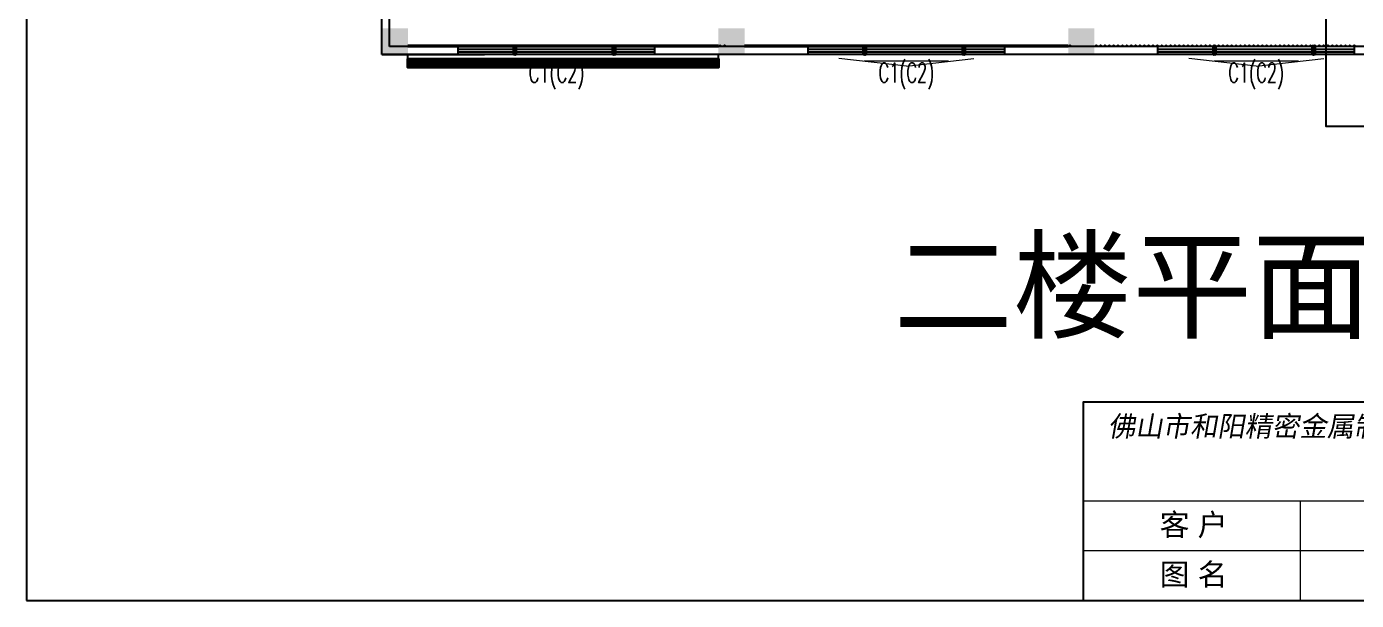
# Model space of a CAD drawing. Header units: millimetres. Extents: x -93009755325 to 1190721, y -74648 to 62868853516.
# Drawn here: x 213480 to 243893, y -74648 to -61526 of the extents above; entities that cross this region are included whole.
import ezdxf
from ezdxf.enums import TextEntityAlignment as Align

# ---------------------------------------------------------------- set-up
doc = ezdxf.new("R2010")
doc.units = ezdxf.units.MM
for name, color, linetype in [('COLUMN', 7, 'Continuous'), ('WALL', 6, 'Continuous'), ('WINDOW', 2, 'Continuous'), ('WINDOW_TEXT', 7, 'Continuous')]:
    doc.layers.add(name, color=color, linetype=linetype)
doc.layers.add('title', color=7, linetype='Continuous', lineweight=13)
doc.layers.add('TuK', color=7, linetype='Continuous', lineweight=25)
doc.styles.add('_SIMPLEX', font='SIMPLEX.shx', dxfattribs={"width": 0.6})
doc.styles.add('HeiT', font='simhei.ttf', dxfattribs={"oblique": 10})
doc.styles.add('SIMPLEX', font='SIMPLEX.SHX')

# ---------------------------------------------------------------- blocks, each defined once
blk = doc.blocks.new('_FZH')
blk.add_solid([(-0.5, -0.5), (0.5, -0.5), (-0.5, 0.5), (0.5, 0.5)])
blk = doc.blocks.new('_WBLK')
for p, q in [((-0.5, 0.5), (0.5, 0.5)), ((0.5, 0.1667), (-0.5, 0.1667)), ((0.5, -0.1667), (-0.5, -0.1667)), ((-0.5, -0.5), (0.5, -0.5))]:
    blk.add_line(p, q)
at = {"layer": 'WINDOW_TEXT', "style": 'SIMPLEX', "flags": 9}
blk.add_attdef('A', text='', height=1, dxfattribs=at).set_placement((0, 1.5), align=Align.MIDDLE)
blk = doc.blocks.new('garehrerwggweasddsgsdg')
at = {"color": 0, "lineweight": 35}
for p, q in [((1106265, -132555), (1106065, -132355)), ((1106215, -132355), (1106065, -132505)), ((1106265, -132355), (1106065, -132555)), ((1106215, -132555), (1106065, -132405)), ((1106165, -132555), (1106065, -132455)), ((1106115, -132555), (1106065, -132505)), ((1106315, -132555), (1106115, -132355)), ((1106315, -132355), (1106115, -132555)), ((1106365, -132555), (1106165, -132355)), ((1106365, -132355), (1106165, -132555)), ((1106415, -132555), (1106215, -132355)), ((1106415, -132355), (1106215, -132555)), ((1106465, -132555), (1106265, -132355)), ((1106465, -132355), (1106265, -132555)), ((1106515, -132555), (1106315, -132355)), ((1106515, -132355), (1106315, -132555)), ((1106565, -132555), (1106365, -132355)), ((1106565, -132355), (1106365, -132555)), ((1106615, -132555), (1106415, -132355)), ((1106615, -132355), (1106415, -132555)), ((1106665, -132555), (1106465, -132355)), ((1106665, -132355), (1106465, -132555)), ((1106715, -132555), (1106515, -132355)), ((1106715, -132355), (1106515, -132555)), ((1106765, -132555), (1106565, -132355)), ((1106765, -132355), (1106565, -132555)), ((1106815, -132555), (1106615, -132355)), ((1106815, -132355), (1106615, -132555)), ((1106865, -132555), (1106665, -132355)), ((1106865, -132355), (1106665, -132555)), ((1106915, -132555), (1106715, -132355)), ((1106915, -132355), (1106715, -132555)), ((1106965, -132555), (1106765, -132355)), ((1106965, -132355), (1106765, -132555)), ((1107015, -132555), (1106815, -132355)), ((1107015, -132355), (1106815, -132555)), ((1107065, -132555), (1106865, -132355)), ((1107065, -132355), (1106865, -132555)), ((1107115, -132555), (1106915, -132355)), ((1107115, -132355), (1106915, -132555)), ((1107165, -132555), (1106965, -132355)), ((1107165, -132355), (1106965, -132555)), ((1107215, -132555), (1107015, -132355)), ((1107215, -132355), (1107015, -132555)), ((1107265, -132555), (1107065, -132355)), ((1107265, -132355), (1107065, -132555)), ((1107315, -132555), (1107115, -132355)), ((1107315, -132355), (1107115, -132555)), ((1107365, -132555), (1107165, -132355)), ((1107365, -132355), (1107165, -132555)), ((1107415, -132555), (1107215, -132355)), ((1107415, -132355), (1107215, -132555)), ((1107465, -132555), (1107265, -132355)), ((1107465, -132355), (1107265, -132555)), ((1107515, -132555), (1107315, -132355)), ((1107515, -132355), (1107315, -132555)), ((1107565, -132555), (1107365, -132355)), ((1107565, -132355), (1107365, -132555)), ((1107615, -132555), (1107415, -132355)), ((1107615, -132355), (1107415, -132555)), ((1107665, -132555), (1107465, -132355)), ((1107665, -132355), (1107465, -132555)), ((1107715, -132555), (1107515, -132355)), ((1107715, -132355), (1107515, -132555)), ((1107765, -132555), (1107565, -132355)), ((1107765, -132355), (1107565, -132555)), ((1107815, -132555), (1107615, -132355)), ((1107815, -132355), (1107615, -132555)), ((1107865, -132555), (1107665, -132355)), ((1107865, -132355), (1107665, -132555)), ((1107915, -132555), (1107715, -132355)), ((1107915, -132355), (1107715, -132555)), ((1107965, -132555), (1107765, -132355)), ((1107965, -132355), (1107765, -132555)), ((1108015, -132555), (1107815, -132355)), ((1108015, -132355), (1107815, -132555)), ((1108065, -132555), (1107865, -132355)), ((1108065, -132355), (1107865, -132555)), ((1108115, -132555), (1107915, -132355)), ((1108115, -132355), (1107915, -132555)), ((1108165, -132555), (1107965, -132355)), ((1108165, -132355), (1107965, -132555)), ((1108215, -132555), (1108015, -132355)), ((1108215, -132355), (1108015, -132555)), ((1108265, -132555), (1108065, -132355)), ((1108265, -132355), (1108065, -132555)), ((1108315, -132555), (1108115, -132355)), ((1108315, -132355), (1108115, -132555)), ((1108365, -132555), (1108165, -132355)), ((1108365, -132355), (1108165, -132555)), ((1108415, -132555), (1108215, -132355)), ((1108415, -132355), (1108215, -132555)), ((1108465, -132555), (1108265, -132355)), ((1108465, -132355), (1108265, -132555)), ((1108515, -132555), (1108315, -132355)), ((1108515, -132355), (1108315, -132555)), ((1108565, -132555), (1108365, -132355)), ((1108565, -132355), (1108365, -132555)), ((1108615, -132555), (1108415, -132355)), ((1108615, -132355), (1108415, -132555)), ((1108665, -132555), (1108465, -132355)), ((1108665, -132355), (1108465, -132555)), ((1108715, -132555), (1108515, -132355)), ((1108715, -132355), (1108515, -132555)), ((1108765, -132555), (1108565, -132355)), ((1108765, -132355), (1108565, -132555)), ((1108815, -132555), (1108615, -132355)), ((1108815, -132355), (1108615, -132555)), ((1108865, -132555), (1108665, -132355)), ((1108865, -132355), (1108665, -132555)), ((1108915, -132555), (1108715, -132355)), ((1108915, -132355), (1108715, -132555)), ((1108965, -132555), (1108765, -132355)), ((1108965, -132355), (1108765, -132555)), ((1109015, -132555), (1108815, -132355)), ((1109015, -132355), (1108815, -132555)), ((1109065, -132555), (1108865, -132355)), ((1109065, -132355), (1108865, -132555)), ((1109115, -132555), (1108915, -132355)), ((1109115, -132355), (1108915, -132555)), ((1109165, -132555), (1108965, -132355)), ((1109165, -132355), (1108965, -132555)), ((1109215, -132555), (1109015, -132355)), ((1109215, -132355), (1109015, -132555)), ((1109265, -132555), (1109065, -132355)), ((1109265, -132355), (1109065, -132555)), ((1109315, -132555), (1109115, -132355)), ((1109315, -132355), (1109115, -132555)), ((1109365, -132555), (1109165, -132355)), ((1109365, -132355), (1109165, -132555)), ((1109415, -132555), (1109215, -132355)), ((1109415, -132355), (1109215, -132555)), ((1109465, -132555), (1109265, -132355)), ((1109465, -132355), (1109265, -132555)), ((1109515, -132555), (1109315, -132355)), ((1109565, -132555), (1109365, -132355)), ((1109615, -132555), (1109415, -132355)), ((1109665, -132555), (1109465, -132355)), ((1109715, -132555), (1109515, -132355)), ((1109765, -132555), (1109565, -132355)), ((1109815, -132555), (1109615, -132355)), ((1109815, -132355), (1109615, -132555)), ((1109865, -132555), (1109665, -132355)), ((1109865, -132355), (1109665, -132555)), ((1109915, -132355), (1109715, -132555)), ((1109965, -132355), (1109765, -132555)), ((1110015, -132355), (1109815, -132555)), ((1110065, -132355), (1109865, -132555)), ((1110115, -132355), (1109915, -132555)), ((1110165, -132555), (1109965, -132355)), ((1110165, -132355), (1109965, -132555)), ((1110215, -132555), (1110015, -132355)), ((1110215, -132355), (1110015, -132555)), ((1110265, -132555), (1110065, -132355)), ((1110265, -132355), (1110065, -132555)), ((1110315, -132555), (1110115, -132355)), ((1110315, -132355), (1110115, -132555)), ((1110365, -132555), (1110165, -132355)), ((1110365, -132355), (1110165, -132555)), ((1110415, -132555), (1110215, -132355)), ((1110415, -132355), (1110215, -132555)), ((1110465, -132555), (1110265, -132355)), ((1110465, -132355), (1110265, -132555)), ((1110515, -132555), (1110315, -132355)), ((1110515, -132355), (1110315, -132555)), ((1110565, -132555), (1110365, -132355)), ((1110565, -132355), (1110365, -132555)), ((1110615, -132555), (1110415, -132355)), ((1110615, -132355), (1110415, -132555)), ((1110665, -132555), (1110465, -132355)), ((1110665, -132355), (1110465, -132555)), ((1110715, -132555), (1110515, -132355)), ((1110715, -132355), (1110515, -132555)), ((1110765, -132555), (1110565, -132355)), ((1110765, -132355), (1110565, -132555)), ((1110815, -132555), (1110615, -132355)), ((1110815, -132355), (1110615, -132555)), ((1110865, -132555), (1110665, -132355)), ((1110865, -132355), (1110665, -132555)), ((1110915, -132555), (1110715, -132355)), ((1110915, -132355), (1110715, -132555)), ((1110965, -132555), (1110765, -132355)), ((1110965, -132355), (1110765, -132555)), ((1111015, -132555), (1110815, -132355)), ((1111015, -132355), (1110815, -132555)), ((1111065, -132555), (1110865, -132355)), ((1111065, -132355), (1110865, -132555)), ((1111115, -132555), (1110915, -132355)), ((1111115, -132355), (1110915, -132555)), ((1111165, -132555), (1110965, -132355)), ((1111165, -132355), (1110965, -132555)), ((1111215, -132555), (1111015, -132355)), ((1111215, -132355), (1111015, -132555)), ((1111265, -132555), (1111065, -132355)), ((1111265, -132355), (1111065, -132555)), ((1111315, -132555), (1111115, -132355)), ((1111315, -132355), (1111115, -132555)), ((1111365, -132555), (1111165, -132355)), ((1111365, -132355), (1111165, -132555)), ((1111415, -132555), (1111215, -132355)), ((1111415, -132355), (1111215, -132555)), ((1111465, -132555), (1111265, -132355)), ((1111465, -132355), (1111265, -132555)), ((1111515, -132555), (1111315, -132355)), ((1111515, -132355), (1111315, -132555)), ((1111565, -132555), (1111365, -132355)), ((1111565, -132355), (1111365, -132555)), ((1111615, -132555), (1111415, -132355)), ((1111615, -132355), (1111415, -132555)), ((1111665, -132555), (1111465, -132355)), ((1111665, -132355), (1111465, -132555)), ((1111715, -132555), (1111515, -132355)), ((1111715, -132355), (1111515, -132555)), ((1111765, -132555), (1111565, -132355)), ((1111765, -132355), (1111565, -132555)), ((1111815, -132555), (1111615, -132355)), ((1111815, -132355), (1111615, -132555)), ((1111865, -132555), (1111665, -132355)), ((1111865, -132355), (1111665, -132555)), ((1111915, -132555), (1111715, -132355)), ((1111915, -132355), (1111715, -132555)), ((1111965, -132555), (1111765, -132355)), ((1111965, -132355), (1111765, -132555)), ((1112015, -132555), (1111815, -132355)), ((1112015, -132355), (1111815, -132555)), ((1112065, -132555), (1111865, -132355)), ((1112065, -132355), (1111865, -132555)), ((1112115, -132555), (1111915, -132355)), ((1112115, -132355), (1111915, -132555)), ((1112165, -132555), (1111965, -132355)), ((1112165, -132355), (1111965, -132555)), ((1112215, -132555), (1112015, -132355)), ((1112215, -132355), (1112015, -132555)), ((1112265, -132555), (1112065, -132355)), ((1112265, -132355), (1112065, -132555)), ((1112315, -132555), (1112115, -132355)), ((1112315, -132355), (1112115, -132555)), ((1112365, -132555), (1112165, -132355)), ((1112365, -132355), (1112165, -132555)), ((1112415, -132555), (1112215, -132355)), ((1112415, -132355), (1112215, -132555)), ((1112465, -132555), (1112265, -132355)), ((1112465, -132355), (1112265, -132555)), ((1112515, -132555), (1112315, -132355)), ((1112515, -132355), (1112315, -132555)), ((1112565, -132555), (1112365, -132355)), ((1112565, -132355), (1112365, -132555)), ((1112615, -132555), (1112415, -132355)), ((1112615, -132355), (1112415, -132555)), ((1112665, -132555), (1112465, -132355)), ((1112665, -132355), (1112465, -132555)), ((1112715, -132555), (1112515, -132355)), ((1112715, -132355), (1112515, -132555)), ((1112765, -132555), (1112565, -132355)), ((1112765, -132355), (1112565, -132555)), ((1112815, -132555), (1112615, -132355)), ((1112815, -132355), (1112615, -132555)), ((1112865, -132555), (1112665, -132355)), ((1112865, -132355), (1112665, -132555)), ((1112915, -132555), (1112715, -132355)), ((1112915, -132355), (1112715, -132555)), ((1112965, -132555), (1112765, -132355)), ((1112965, -132355), (1112765, -132555)), ((1113015, -132555), (1112815, -132355)), ((1113015, -132355), (1112815, -132555)), ((1113065, -132555), (1112865, -132355)), ((1113065, -132355), (1112865, -132555)), ((1113115, -132555), (1112915, -132355)), ((1113115, -132355), (1112915, -132555)), ((1113165, -132555), (1112965, -132355)), ((1113165, -132355), (1112965, -132555)), ((1113165, -132505), (1113015, -132355)), ((1113165, -132405), (1113015, -132555)), ((1113165, -132455), (1113065, -132555)), ((1113165, -132505), (1113115, -132555))]:
    blk.add_line(p, q, dxfattribs=at)
blk.add_lwpolyline([(1106065, -132355), (1113165, -132355), (1113165, -132555), (1106065, -132555)], close=True, dxfattribs=at)
blk = doc.blocks.new('50fangguan')
at = {"color": 1, "lineweight": 35}
for p, q in [((904025.0695, -103546.4092), (904027.0695, -103544.4092)), ((904025.0695, -103556.4092), (904028.0695, -103553.4092)), ((904025.0695, -103566.4092), (904028.0695, -103563.4092)), ((904025.0695, -103576.4092), (904028.0695, -103573.4092)), ((904025.0695, -103586.4092), (904028.0695, -103583.4092)), ((904027.0695, -103594.4092), (904030.0695, -103591.4092)), ((904034.0695, -103547.4092), (904037.0695, -103544.4092)), ((904037.0695, -103594.4092), (904040.0695, -103591.4092)), ((904044.0695, -103547.4092), (904047.0695, -103544.4092)), ((904047.0695, -103594.4092), (904050.0695, -103591.4092)), ((904054.0695, -103547.4092), (904057.0695, -103544.4092)), ((904057.0695, -103594.4092), (904060.0695, -103591.4092)), ((904064.0695, -103547.4092), (904067.0695, -103544.4092)), ((904067.0695, -103594.4092), (904070.0695, -103591.4092)), ((904074.0695, -103547.4092), (904077.0695, -103544.4092)), ((904074.0695, -103547.4092), (904077.0695, -103544.4092)), ((904077.0695, -103594.4092), (904080.0695, -103591.4092)), ((904084.0695, -103547.4092), (904087.0695, -103544.4092)), ((904084.0695, -103547.4092), (904087.0695, -103544.4092)), ((904087.0695, -103594.4092), (904090.0695, -103591.4092)), ((904094.0695, -103547.4092), (904097.0695, -103544.4092)), ((904094.0695, -103547.4092), (904097.0695, -103544.4092)), ((904097.0695, -103594.4092), (904100.0695, -103591.4092)), ((904104.0695, -103547.4092), (904107.0695, -103544.4092)), ((904104.0695, -103547.4092), (904107.0695, -103544.4092)), ((904107.0695, -103594.4092), (904110.0695, -103591.4092)), ((904114.0695, -103547.4092), (904117.0695, -103544.4092)), ((904117.0695, -103594.4092), (904120.0695, -103591.4092)), ((904122.0695, -103549.4092), (904125.0695, -103546.4092)), ((904122.0695, -103559.4092), (904125.0695, -103556.4092)), ((904122.0695, -103569.4092), (904125.0695, -103566.4092)), ((904122.0695, -103579.4092), (904125.0695, -103576.4092)), ((904122.0695, -103589.4092), (904125.0695, -103586.4092))]:
    blk.add_line(p, q, dxfattribs=at)
blk.add_lwpolyline([(904027.0695, -103544.4092), (904123.0695, -103544.4092, -0.4142135624), (904125.0695, -103546.4092), (904125.0695, -103592.4092, -0.4142135624), (904123.0695, -103594.4092), (904027.0695, -103594.4092, -0.4142135624), (904025.0695, -103592.4092), (904025.0695, -103546.4092, -0.4142135624)], format="xyb", close=True, dxfattribs=at)
blk.add_lwpolyline([(904028.0695, -103547.4092), (904122.0695, -103547.4092), (904122.0695, -103591.4092), (904028.0695, -103591.4092)], close=True, dxfattribs=at)
blk.add_lwpolyline([(904028.0695, -103547.4092), (904122.0695, -103547.4092), (904122.0695, -103591.4092), (904028.0695, -103591.4092)], close=True, dxfattribs=at)

msp = doc.modelspace()

# ---------------------------------------------------------------- linework, layer by layer
at = {"color": 250, "lineweight": -3}
for p, q in [((222201.95, -61953.101), (229301.95, -61953.101)), ((222201.95, -61953.101), (229301.95, -61953.101)), ((222201.95, -61983.101), (229301.95, -61983.101)), ((222201.95, -61983.101), (229301.95, -61983.101)), ((227851.95, -61983.101), (223351.95, -61983.101)), ((221601.95, -62163.101), (223955.342, -62163.101)), ((222201.95, -62263.101), (222201.95, -62163.101)), ((223351.95, -62043.101), (227851.95, -62043.101)), ((223351.95, -62103.101), (227851.95, -62103.101)), ((227851.95, -62163.101), (223351.95, -62163.101))]:
    msp.add_line(p, q, dxfattribs=at)
at = {"color": 0, "lineweight": -3}
for p, q in [((229901.95, -61953.101), (237301.95, -61953.101)), ((229901.95, -61953.101), (237301.95, -61953.101)), ((229901.95, -61983.101), (237301.95, -61983.101)), ((229901.95, -61983.101), (237301.95, -61983.101)), ((229301.952, -62263.101), (229301.95, -62163.101))]:
    msp.add_line(p, q, dxfattribs=at)
at = {"lineweight": -3}
for p, q in [((235851.95, -61983.101), (231351.95, -61983.101)), ((243851.95, -61983.101), (239351.95, -61983.101)), ((231351.95, -62043.101), (235851.95, -62043.101)), ((231351.95, -62103.101), (235851.95, -62103.101)), ((235851.95, -62163.101), (231351.95, -62163.101)), ((239351.95, -62043.101), (243851.95, -62043.101)), ((239351.95, -62103.101), (243851.95, -62103.101)), ((243851.95, -62163.101), (239351.95, -62163.101))]:
    msp.add_line(p, q, dxfattribs=at)
for points in [[(213480.487, -74648.031), (267632.79, -74648.031), (267632.79, 2588.378), (213480.487, 2588.378)], [(267632.79, -70111.875), (237644.762, -70111.875), (237644.762, -74648.031), (267632.79, -74648.031)]]:
    msp.add_lwpolyline(points, close=True)
at = {"color": 1}
msp.add_lwpolyline([(243200, -54780), (255690, -54780), (255690, -63810), (243200, -63810)], close=True, dxfattribs=at)
at = {"color": 250, "lineweight": -3}
for centre in [(222243.307, -61968.101), (222243.307, -61968.101), (222343.307, -61968.101), (222343.307, -61968.101), (222443.307, -61968.101), (222443.307, -61968.101), (222543.307, -61968.101), (222543.307, -61968.101), (222643.307, -61968.101), (222643.307, -61968.101), (222743.307, -61968.101), (222743.307, -61968.101), (222843.307, -61968.101), (222843.307, -61968.101), (222943.307, -61968.101), (222943.307, -61968.101), (223043.307, -61968.101), (223043.307, -61968.101), (223143.307, -61968.101), (223143.307, -61968.101), (223243.307, -61968.101), (223243.307, -61968.101), (223343.307, -61968.101), (223343.307, -61968.101), (223443.307, -61968.101), (223443.307, -61968.101), (223543.307, -61968.101), (223543.307, -61968.101), (223643.307, -61968.101), (223643.307, -61968.101), (223743.307, -61968.101), (223743.307, -61968.101), (223843.307, -61968.101), (223843.307, -61968.101), (223943.307, -61968.101), (223943.307, -61968.101), (224043.307, -61968.101), (224043.307, -61968.101), (224143.307, -61968.101), (224143.307, -61968.101), (224243.307, -61968.101), (224243.307, -61968.101), (224343.307, -61968.101), (224343.307, -61968.101), (224443.307, -61968.101), (224443.307, -61968.101), (224543.307, -61968.101), (224543.307, -61968.101), (224643.307, -61968.101), (224643.307, -61968.101), (224743.307, -61968.101), (224743.307, -61968.101), (224843.307, -61968.101), (224843.307, -61968.101), (224943.307, -61968.101), (224943.307, -61968.101), (225043.307, -61968.101), (225043.307, -61968.101), (225143.307, -61968.101), (225143.307, -61968.101), (225243.307, -61968.101), (225243.307, -61968.101), (225343.307, -61968.101), (225343.307, -61968.101), (225443.307, -61968.101), (225443.307, -61968.101), (225543.307, -61968.101), (225543.307, -61968.101), (225643.307, -61968.101), (225643.307, -61968.101), (225743.307, -61968.101), (225743.307, -61968.101), (225843.307, -61968.101), (225843.307, -61968.101), (225943.307, -61968.101), (225943.307, -61968.101), (226043.307, -61968.101), (226043.307, -61968.101), (226143.307, -61968.101), (226143.307, -61968.101), (226243.307, -61968.101), (226243.307, -61968.101), (226343.307, -61968.101), (226343.307, -61968.101), (226443.307, -61968.101), (226443.307, -61968.101), (226543.307, -61968.101), (226543.307, -61968.101), (226643.307, -61968.101), (226643.307, -61968.101), (226743.307, -61968.101), (226743.307, -61968.101), (226843.307, -61968.101), (226843.307, -61968.101), (226943.307, -61968.101), (226943.307, -61968.101), (227043.307, -61968.101), (227043.307, -61968.101), (227143.307, -61968.101), (227143.307, -61968.101)]:
    msp.add_circle(centre, 15, dxfattribs=at)
at = {"color": 0, "lineweight": -3}
for centre in [(227243.307, -61968.101), (227243.307, -61968.101), (227343.307, -61968.101), (227343.307, -61968.101), (227443.307, -61968.101), (227443.307, -61968.101), (227543.307, -61968.101), (227543.307, -61968.101), (227643.307, -61968.101), (227643.307, -61968.101), (227743.307, -61968.101), (227743.307, -61968.101), (227843.307, -61968.101), (227843.307, -61968.101), (227943.307, -61968.101), (227943.307, -61968.101), (228043.307, -61968.101), (228043.307, -61968.101), (228143.307, -61968.101), (228143.307, -61968.101), (228243.307, -61968.101), (228243.307, -61968.101), (228343.307, -61968.101), (228343.307, -61968.101), (228443.307, -61968.101), (228443.307, -61968.101), (228543.307, -61968.101), (228543.307, -61968.101), (228643.307, -61968.101), (228643.307, -61968.101), (228743.307, -61968.101), (228743.307, -61968.101), (228843.307, -61968.101), (228843.307, -61968.101), (228943.307, -61968.101), (228943.307, -61968.101), (229043.307, -61968.101), (229043.307, -61968.101), (229143.307, -61968.101), (229143.307, -61968.101), (229243.307, -61968.101), (229243.307, -61968.101), (229343.307, -61968.101), (229343.307, -61968.101), (229443.307, -61968.101), (229443.307, -61968.101), (229943.307, -61968.101), (229943.307, -61968.101), (230043.307, -61968.101), (230043.307, -61968.101), (230143.307, -61968.101), (230143.307, -61968.101), (230243.307, -61968.101), (230243.307, -61968.101), (230343.307, -61968.101), (230343.307, -61968.101), (230443.307, -61968.101), (230443.307, -61968.101), (230543.307, -61968.101), (230543.307, -61968.101), (230643.307, -61968.101), (230643.307, -61968.101), (230743.307, -61968.101), (230743.307, -61968.101), (230843.307, -61968.101), (230843.307, -61968.101), (230943.307, -61968.101), (230943.307, -61968.101), (231043.307, -61968.101), (231043.307, -61968.101), (231143.307, -61968.101), (231143.307, -61968.101), (231243.307, -61968.101), (231243.307, -61968.101), (231343.307, -61968.101), (231343.307, -61968.101), (231443.307, -61968.101), (231443.307, -61968.101), (231543.307, -61968.101), (231543.307, -61968.101), (231643.307, -61968.101), (231643.307, -61968.101), (231743.307, -61968.101), (231743.307, -61968.101), (231843.307, -61968.101), (231843.307, -61968.101), (231943.307, -61968.101), (231943.307, -61968.101), (232043.307, -61968.101), (232043.307, -61968.101), (232143.307, -61968.101), (232143.307, -61968.101), (232243.307, -61968.101), (232243.307, -61968.101), (232343.307, -61968.101), (232343.307, -61968.101), (232443.307, -61968.101), (232443.307, -61968.101), (232543.307, -61968.101), (232543.307, -61968.101), (232643.307, -61968.101), (232643.307, -61968.101), (232743.307, -61968.101), (232743.307, -61968.101), (232843.307, -61968.101), (232843.307, -61968.101), (232943.307, -61968.101), (232943.307, -61968.101), (233043.307, -61968.101), (233043.307, -61968.101), (233143.307, -61968.101), (233143.307, -61968.101), (233243.307, -61968.101), (233243.307, -61968.101), (233343.307, -61968.101), (233343.307, -61968.101), (233443.307, -61968.101), (233443.307, -61968.101), (233543.307, -61968.101), (233543.307, -61968.101), (233643.307, -61968.101), (233643.307, -61968.101), (233743.307, -61968.101), (233743.307, -61968.101), (233843.307, -61968.101), (233843.307, -61968.101), (233943.307, -61968.101), (233943.307, -61968.101), (234043.307, -61968.101), (234043.307, -61968.101), (234143.307, -61968.101), (234143.307, -61968.101), (234243.307, -61968.101), (234243.307, -61968.101), (234343.307, -61968.101), (234343.307, -61968.101), (234443.307, -61968.101), (234443.307, -61968.101), (234543.307, -61968.101), (234543.307, -61968.101), (234643.307, -61968.101), (234643.307, -61968.101), (234743.307, -61968.101), (234743.307, -61968.101), (234843.307, -61968.101), (234843.307, -61968.101), (234943.307, -61968.101), (234943.307, -61968.101), (235043.307, -61968.101), (235043.307, -61968.101), (235143.307, -61968.101), (235143.307, -61968.101), (235243.307, -61968.101), (235243.307, -61968.101), (235343.307, -61968.101), (235343.307, -61968.101), (235443.307, -61968.101), (235443.307, -61968.101), (235543.307, -61968.101), (235543.307, -61968.101), (235643.307, -61968.101), (235643.307, -61968.101), (235743.307, -61968.101), (235743.307, -61968.101), (235843.307, -61968.101), (235843.307, -61968.101), (235943.307, -61968.101), (235943.307, -61968.101), (236043.307, -61968.101), (236043.307, -61968.101), (236143.307, -61968.101), (236143.307, -61968.101), (236243.307, -61968.101), (236243.307, -61968.101), (236343.307, -61968.101), (236343.307, -61968.101), (236443.307, -61968.101), (236443.307, -61968.101), (236543.307, -61968.101), (236543.307, -61968.101), (236643.307, -61968.101), (236643.307, -61968.101), (236743.307, -61968.101), (236743.307, -61968.101), (236843.307, -61968.101), (236843.307, -61968.101), (236943.307, -61968.101), (236943.307, -61968.101), (237043.307, -61968.101), (237043.307, -61968.101), (237143.307, -61968.101), (237143.307, -61968.101), (237243.307, -61968.101), (237243.307, -61968.101), (237343.307, -61968.101), (237343.307, -61968.101), (237943.307, -61968.101), (237943.307, -61968.101), (238043.307, -61968.101), (238043.307, -61968.101), (238143.307, -61968.101), (238143.307, -61968.101), (238243.307, -61968.101), (238243.307, -61968.101), (238343.307, -61968.101), (238343.307, -61968.101), (238443.307, -61968.101), (238443.307, -61968.101), (238543.307, -61968.101), (238543.307, -61968.101), (238643.307, -61968.101), (238643.307, -61968.101), (238743.307, -61968.101), (238743.307, -61968.101), (238843.307, -61968.101), (238843.307, -61968.101), (238943.307, -61968.101), (238943.307, -61968.101), (239043.307, -61968.101), (239043.307, -61968.101), (239143.307, -61968.101), (239143.307, -61968.101), (239243.307, -61968.101), (239243.307, -61968.101), (239343.307, -61968.101), (239343.307, -61968.101), (239443.307, -61968.101), (239443.307, -61968.101), (239543.307, -61968.101), (239543.307, -61968.101), (239643.307, -61968.101), (239643.307, -61968.101), (239743.307, -61968.101), (239743.307, -61968.101), (239843.307, -61968.101), (239843.307, -61968.101), (239943.307, -61968.101), (239943.307, -61968.101), (240043.307, -61968.101), (240043.307, -61968.101), (240143.307, -61968.101), (240143.307, -61968.101), (240243.307, -61968.101), (240243.307, -61968.101), (240343.307, -61968.101), (240343.307, -61968.101), (240443.307, -61968.101), (240443.307, -61968.101), (240543.307, -61968.101), (240543.307, -61968.101), (240643.307, -61968.101), (240643.307, -61968.101), (240743.307, -61968.101), (240743.307, -61968.101), (240843.307, -61968.101), (240843.307, -61968.101), (240943.307, -61968.101), (240943.307, -61968.101), (241043.307, -61968.101), (241043.307, -61968.101), (241143.307, -61968.101), (241143.307, -61968.101), (241243.307, -61968.101), (241243.307, -61968.101), (241343.307, -61968.101), (241343.307, -61968.101), (241443.307, -61968.101), (241443.307, -61968.101), (241543.307, -61968.101), (241543.307, -61968.101), (241643.307, -61968.101), (241643.307, -61968.101), (241743.307, -61968.101), (241743.307, -61968.101), (241843.307, -61968.101), (241843.307, -61968.101), (241843.307, -61968.101), (241843.307, -61968.101), (241943.307, -61968.101), (241943.307, -61968.101), (241943.307, -61968.101), (241943.307, -61968.101), (242043.307, -61968.101), (242043.307, -61968.101), (242043.307, -61968.101), (242043.307, -61968.101), (242143.307, -61968.101), (242143.307, -61968.101), (242143.307, -61968.101), (242143.307, -61968.101), (242243.307, -61968.101), (242243.307, -61968.101), (242243.307, -61968.101), (242243.307, -61968.101), (242343.307, -61968.101), (242343.307, -61968.101), (242343.307, -61968.101), (242343.307, -61968.101), (242443.307, -61968.101), (242443.307, -61968.101), (242443.307, -61968.101), (242443.307, -61968.101), (242543.307, -61968.101), (242543.307, -61968.101), (242543.307, -61968.101), (242543.307, -61968.101), (242643.307, -61968.101), (242643.307, -61968.101), (242643.307, -61968.101), (242643.307, -61968.101), (242743.307, -61968.101), (242743.307, -61968.101), (242743.307, -61968.101), (242743.307, -61968.101), (242843.307, -61968.101), (242843.307, -61968.101), (242843.307, -61968.101), (242843.307, -61968.101), (242943.307, -61968.101), (242943.307, -61968.101), (242943.307, -61968.101), (242943.307, -61968.101), (243043.307, -61968.101), (243043.307, -61968.101), (243043.307, -61968.101), (243043.307, -61968.101), (243143.307, -61968.101), (243143.307, -61968.101), (243143.307, -61968.101), (243143.307, -61968.101), (243243.307, -61968.101), (243243.307, -61968.101), (243343.307, -61968.101), (243343.307, -61968.101), (243443.307, -61968.101), (243443.307, -61968.101), (243543.307, -61968.101), (243543.307, -61968.101), (243643.307, -61968.101), (243643.307, -61968.101), (243743.307, -61968.101), (243743.307, -61968.101), (243843.307, -61968.101), (243843.307, -61968.101)]:
    msp.add_circle(centre, 15, dxfattribs=at)
at = {"color": 250, "lineweight": -3}
msp.add_solid([(221601.95, -61563.101), (221601.95, -62163.101), (222201.95, -61563.101), (222201.95, -62163.101)], dxfattribs=at)
at = {"lineweight": -3}
for points in [[(229301.95, -61563.101), (229301.95, -62163.101), (229901.95, -61563.101), (229901.95, -62163.101)], [(237301.95, -61563.101), (237301.95, -62163.101), (237901.95, -61563.101), (237901.95, -62163.101)]]:
    msp.add_solid(points, dxfattribs=at)
at = {"layer": 'title'}
for p, q in [((267632.79, -72379.953), (237644.762, -72379.953)), ((242617.22, -74648.031), (242617.22, -72379.953)), ((251366.051, -73513.992), (237644.762, -73513.992))]:
    msp.add_line(p, q, dxfattribs=at)
at = {"layer": 'WALL', "color": 250, "lineweight": -3}
for p, q in [((221601.95, -62163.101), (221601.95, -60663.101)), ((221601.95, -62163.101), (221601.95, -60663.101)), ((221601.95, -62163.101), (221601.95, -60663.101)), ((221781.95, -61983.101), (221781.95, -60663.101)), ((221781.95, -61983.101), (221781.95, -60663.101)), ((221781.95, -61983.101), (221781.95, -60663.101)), ((223351.95, -61983.101), (221781.95, -61983.101)), ((223351.95, -61983.101), (221781.95, -61983.101)), ((223351.95, -61983.101), (221781.95, -61983.101)), ((223351.95, -62163.101), (223351.95, -61983.101)), ((223351.95, -62163.101), (223351.95, -61983.101)), ((223351.95, -62163.101), (223351.95, -61983.101)), ((223351.95, -62163.101), (221601.95, -62163.101)), ((223351.95, -62163.101), (221601.95, -62163.101)), ((223351.95, -62163.101), (221601.95, -62163.101))]:
    msp.add_line(p, q, dxfattribs=at)
at = {"layer": 'WALL', "lineweight": -3}
for p, q in [((231351.95, -61983.101), (227851.95, -61983.101)), ((227851.95, -62163.101), (227851.95, -61983.101)), ((231351.95, -61983.101), (227851.95, -61983.101)), ((227851.95, -62163.101), (227851.95, -61983.101)), ((231351.95, -61983.101), (227851.95, -61983.101)), ((227851.95, -62163.101), (227851.95, -61983.101)), ((231351.95, -62163.101), (231351.95, -61983.101)), ((231351.95, -62163.101), (231351.95, -61983.101)), ((231351.95, -62163.101), (231351.95, -61983.101)), ((239351.95, -61983.101), (235851.95, -61983.101)), ((235851.95, -62163.101), (235851.95, -61983.101)), ((239351.95, -61983.101), (235851.95, -61983.101)), ((235851.95, -62163.101), (235851.95, -61983.101)), ((239351.95, -61983.101), (235851.95, -61983.101)), ((235851.95, -62163.101), (235851.95, -61983.101)), ((239351.95, -62163.101), (239351.95, -61983.101)), ((239351.95, -62163.101), (239351.95, -61983.101)), ((239351.95, -62163.101), (239351.95, -61983.101)), ((243851.95, -62163.101), (243851.95, -61983.101)), ((245901.95, -61983.101), (243851.95, -61983.101)), ((243851.95, -62163.101), (243851.95, -61983.101)), ((243851.95, -62163.101), (243851.95, -61983.101)), ((231351.95, -62163.101), (227851.95, -62163.101)), ((231351.95, -62163.101), (227851.95, -62163.101)), ((231351.95, -62163.101), (227851.95, -62163.101)), ((239351.95, -62163.101), (235851.95, -62163.101)), ((239351.95, -62163.101), (235851.95, -62163.101)), ((239351.95, -62163.101), (235851.95, -62163.101)), ((245901.95, -62163.101), (243851.95, -62163.101))]:
    msp.add_line(p, q, dxfattribs=at)

# ---------------------------------------------------------------- block references
at = {"color": 250, "lineweight": -3, "rotation": 270}
for p in [(328216.889, 842062.139), (330484.735, 842062.139), (328216.889, 841962.139), (330484.735, 841962.139)]:
    msp.add_blockref('50fangguan', p, dxfattribs=at)
at = {"color": 2, "lineweight": -3, "rotation": 270}
for p in [(336216.889, 842062.14), (338484.735, 842062.14), (344216.889, 842062.139), (346484.735, 842062.139), (346484.735, 842062.139), (336216.889, 841962.14), (338484.735, 841962.14), (344216.889, 841962.139), (346484.735, 841962.139), (346484.735, 841962.139)]:
    msp.add_blockref('50fangguan', p, dxfattribs=at)
at = {"color": 250, "lineweight": -3}
msp.add_blockref('garehrerwggweasddsgsdg', (-883862.874, 70091.684), dxfattribs=at)
msp.add_blockref('garehrerwggweasddsgsdg', (-883862.874, 70091.684), dxfattribs=at)
at = {"layer": 'COLUMN', "color": 250, "lineweight": -3, "xscale": 600, "yscale": 600, "zscale": 600, "rotation": 270}
msp.add_blockref('_FZH', (221901.95, -61863.101), dxfattribs=at)
msp.add_blockref('_FZH', (221901.95, -61863.101), dxfattribs=at)
at = {"layer": 'COLUMN', "lineweight": -3, "xscale": 600, "yscale": 600, "zscale": 600, "rotation": 270}
for p in [(229601.95, -61863.101), (229601.95, -61863.101), (237601.95, -61863.101), (237601.95, -61863.101)]:
    msp.add_blockref('_FZH', p, dxfattribs=at)
at = {"layer": 'WINDOW', "color": 250, "lineweight": -3}
ref = msp.add_blockref('_WBLK', (225601.95, -62073.101), dxfattribs=dict(at, xscale=4500, yscale=180, zscale=4500, rotation=180))
ref.add_attrib('A', 'C1(C2)', dxfattribs={"layer": 'WINDOW_TEXT', "height": 450, "style": '_SIMPLEX', "width": 0.6, "flags": 8}).set_placement((225601.95, -62613.101), align=Align.MIDDLE)
ref = msp.add_blockref('_WBLK', (225601.95, -62073.101), dxfattribs=dict(at, xscale=4500, yscale=180, zscale=4500, rotation=180))
ref.add_attrib('A', 'C1(C2)', dxfattribs={"layer": 'WINDOW_TEXT', "height": 450, "style": '_SIMPLEX', "width": 0.6, "flags": 8}).set_placement((225601.95, -62613.101), align=Align.MIDDLE)
at = {"layer": 'WINDOW', "lineweight": -3}
ref = msp.add_blockref('_WBLK', (233601.95, -62073.101), dxfattribs=dict(at, xscale=4500, yscale=180, zscale=4500, rotation=180))
ref.add_attrib('A', 'C1(C2)', dxfattribs={"layer": 'WINDOW_TEXT', "height": 450, "style": '_SIMPLEX', "width": 0.6, "flags": 8}).set_placement((233601.95, -62613.101), align=Align.MIDDLE)
ref = msp.add_blockref('_WBLK', (233601.95, -62073.101), dxfattribs=dict(at, xscale=4500, yscale=180, zscale=4500, rotation=180))
ref.add_attrib('A', 'C1(C2)', dxfattribs={"layer": 'WINDOW_TEXT', "height": 450, "style": '_SIMPLEX', "width": 0.6, "flags": 8}).set_placement((233601.95, -62613.101), align=Align.MIDDLE)
ref = msp.add_blockref('_WBLK', (241601.95, -62073.101), dxfattribs=dict(at, xscale=4500, yscale=180, zscale=4500, rotation=180))
ref.add_attrib('A', 'C1(C2)', dxfattribs={"layer": 'WINDOW_TEXT', "height": 450, "style": '_SIMPLEX', "width": 0.6, "flags": 8}).set_placement((241601.95, -62613.101), align=Align.MIDDLE)
ref = msp.add_blockref('_WBLK', (241601.95, -62073.101), dxfattribs=dict(at, xscale=4500, yscale=180, zscale=4500, rotation=180))
ref.add_attrib('A', 'C1(C2)', dxfattribs={"layer": 'WINDOW_TEXT', "height": 450, "style": '_SIMPLEX', "width": 0.6, "flags": 8}).set_placement((241601.95, -62613.101), align=Align.MIDDLE)

# ---------------------------------------------------------------- texts
at = {"color": 5, "lineweight": 13, "insert": (233304.427, -66444.488), "char_height": 2004.40714, "width": 42809.4137, "attachment_point": 1}
msp.add_mtext('{\\fSimSun|b0|i0|c134|p54;二楼平面图}', dxfattribs=at)
at = {"layer": 'title', "char_height": 500.31141, "width": 3335.40939, "attachment_point": 5}
for s, insert in [('{\\fￋￎￌﾣﾤ|b0|i0|c134|p2;客 户}', (240169.374, -72946.973)), ('{\\fￋￎￌﾣﾤ|b0|i0|c134|p2;图 名}', (240169.374, -74081.012))]:
    msp.add_mtext(s, dxfattribs=dict(at, insert=insert))
at = {"layer": 'TuK', "color": 0, "lineweight": -2, "style": 'HeiT', "oblique": 10, "width": 0.98}
msp.add_text('佛山市和阳精密金属制品有限公司技术工程课', height=467.8948, dxfattribs=at).set_placement((238211.336, -70897.616))
at = {"layer": 'WINDOW_TEXT', "color": 250, "lineweight": -3, "style": 'SIMPLEX', "width": 25, "flags": 9}
msp.add_attdef('A', text='', height=180, rotation=180, dxfattribs=at).set_placement((225601.95, -62343.101), align=Align.MIDDLE)
at = {"layer": 'WINDOW_TEXT', "lineweight": -3, "style": 'SIMPLEX', "width": 25, "flags": 9}
for p in [(233601.95, -62343.101), (241601.95, -62343.101)]:
    msp.add_attdef('A', text='', height=180, rotation=180, dxfattribs=at).set_placement(p, align=Align.MIDDLE)

doc.saveas('drawing.dxf')
